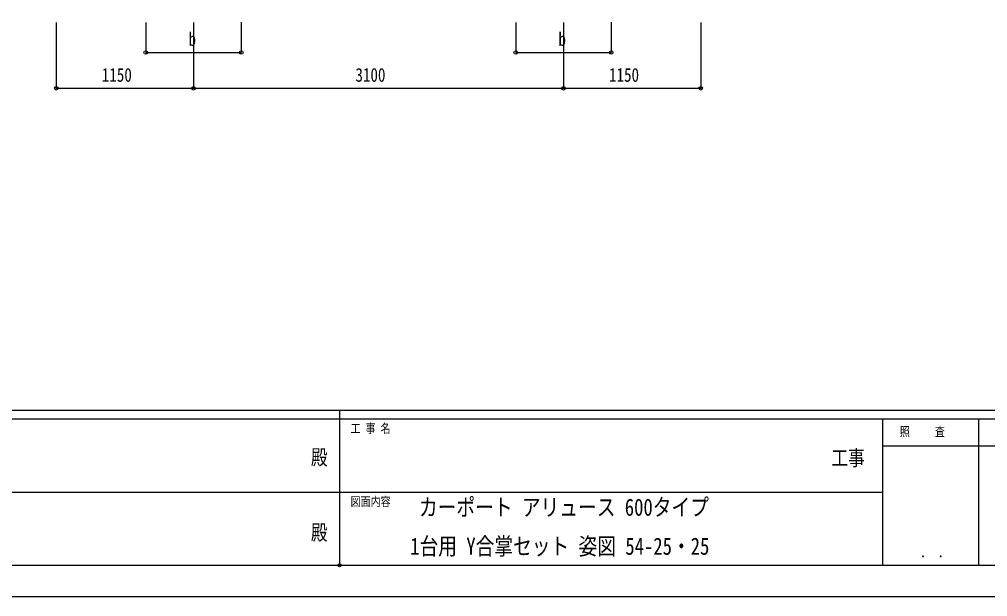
# Model space of a CAD drawing. Units: millimetres, scale not verified. Extents: x -14718 to 14718, y -10395 to 10395.
# Drawn here: x -2701 to 5413, y -10395 to -5560 of the extents above; entities that cross this region are included whole.
import ezdxf
from ezdxf.enums import TextEntityAlignment as Align

# ---------------------------------------------------------------- set-up
doc = ezdxf.new("R2010")
doc.units = ezdxf.units.MM
doc.header["$LTSCALE"] = 50
doc.header["$PDMODE"] = 32
doc.header["$PDSIZE"] = 25
for name, color, linetype in [('0-2_USER1', 3, 'Continuous'), ('0-6_YKK_D', 6, 'Continuous'), ('0-7_YKK_ZWAK', 7, 'Continuous')]:
    doc.layers.add(name, color=color, linetype=linetype)
doc.styles.add('ＭＳ ゴシック', font='')
doc.styles.get('ＭＳ ゴシック').set_extended_font_data('MS Gothic')

msp = doc.modelspace()

# ---------------------------------------------------------------- linework, layer by layer
at = {"layer": '0-6_YKK_D'}
for p, q in [((-2391.43, -5587.5), (-2391.43, -6138.5)), ((-1641.43, -5587.52), (-1641.43, -5838.5)), ((-1241.43, -5587.5), (-1241.43, -6138.5)), ((-1241.43, -5587.5), (-1241.43, -6138.5)), ((-841.43, -5582.96), (-841.43, -5838.5)), ((1458.57, -5587.52), (1458.57, -5838.5)), ((1858.57, -5587.5), (1858.57, -6138.5)), ((1858.57, -5587.5), (1858.57, -6138.5)), ((2258.57, -5582.96), (2258.57, -5838.5)), ((3008.57, -5587.5), (3008.57, -6138.5)), ((-1641.43, -5837.5), (-841.43, -5837.5)), ((1458.57, -5837.5), (2258.57, -5837.5)), ((-2391.43, -6137.5), (-1241.43, -6137.5)), ((-1241.43, -6137.5), (1858.57, -6137.5)), ((1858.57, -6137.5), (3008.57, -6137.5))]:
    msp.add_line(p, q, dxfattribs=at)
for centre in [(-1641.43, -5837.5), (-841.43, -5837.5), (1458.57, -5837.5), (2258.57, -5837.5), (-2391.43, -6137.5), (-1241.43, -6137.5), (-1241.43, -6137.5), (1858.57, -6137.5), (1858.57, -6137.5), (3008.57, -6137.5)]:
    msp.add_circle(centre, 14.88, dxfattribs=at)
at = {"layer": '0-7_YKK_ZWAK'}
for p, q in [((13632.57, -8837.5), (-13667.43, -8837.5)), ((-17.43, -8837.5), (-17.43, -10132.5)), ((-17.43, -8907.5), (-4567.43, -8907.5)), ((4532.57, -8907.5), (-17.43, -8907.5)), ((5337.57, -8907.5), (5337.57, -10132.5)), ((6947.57, -9135), (4532.57, -9135)), ((-4541.18, -9520), (-17.43, -9520)), ((-17.43, -9520), (4532.57, -9520)), ((-4567.43, -10132.5), (-17.43, -10132.5)), ((-17.43, -10132.5), (4532.57, -10132.5)), ((4532.57, -10132.5), (6947.57, -10132.5))]:
    msp.add_line(p, q, dxfattribs=at)
msp.add_lwpolyline([(-14717.5, -10395), (14717.5, -10395), (14717.5, 10395), (-14717.5, 10395)], close=True, dxfattribs=at)
msp.add_lwpolyline([(6947.57, -8907.5), (4532.57, -8907.5), (4532.57, -10132.5)], dxfattribs=at)
msp.add_point((-17.43, -10132.5), dxfattribs=at)

# ---------------------------------------------------------------- texts
at = {"layer": '0-2_USER1', "style": 'ＭＳ ゴシック', "width": 0.8}
for s, p in [('カーポート アリュース 600タイプ\u3000', (647.76, -9760.92)), ('1台用 Y合掌セット 姿図 54-25・25', (574.58, -10087.58))]:
    msp.add_text(s, height=143.7, dxfattribs=at).set_placement(p, align=Align.BOTTOM_LEFT)
at = {"layer": '0-6_YKK_D', "style": 'ＭＳ ゴシック', "width": 0.8}
for s, p in [('b', (-1283.43, -5817.5)), ('b', (1816.57, -5817.5)), ('1150', (-2009.63, -6117.5)), ('3100', (115.37, -6117.5)), ('1150', (2240.37, -6117.5))]:
    msp.add_text(s, height=115.5, dxfattribs=at).set_placement(p, align=Align.BOTTOM_LEFT)
at = {"layer": '0-7_YKK_ZWAK', "style": 'ＭＳ ゴシック', "width": 0.8}
for s, height, p in [('工 事 名', 76.98, (74.44, -9047.5)), ('照     査', 76.98, (4677.47, -9073.75)), ('殿', 128.3, (-257.83, -9330.42)), ('工事', 128.3, (4103.17, -9336.13)), ('図面内容', 76.98, (74.44, -9660)), ('殿', 128.3, (-257.83, -9960.42)), ('． ．', 90.71, (4847.5, -10095.23))]:
    msp.add_text(s, height=height, dxfattribs=at).set_placement(p, align=Align.BOTTOM_LEFT)

doc.saveas('drawing.dxf')
